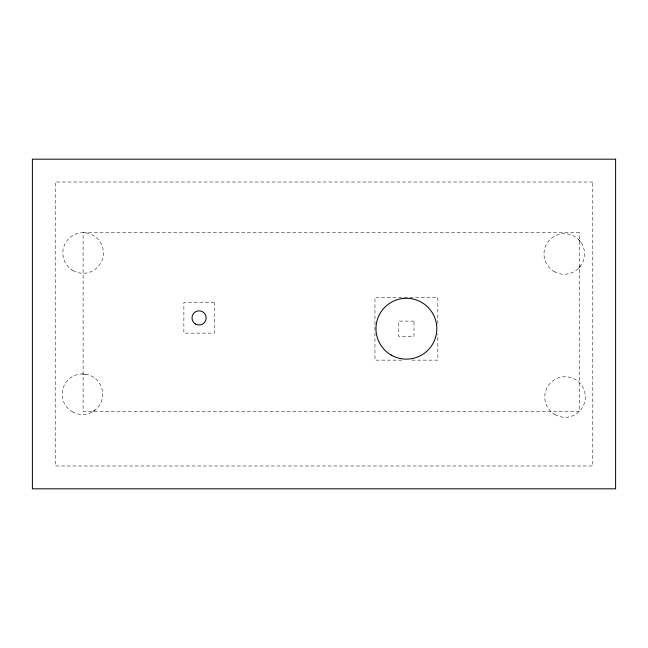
<?xml version="1.0" encoding="UTF-8"?>
<svg xmlns="http://www.w3.org/2000/svg" width="648" height="648" viewBox="0 0 648 648"><rect width="100%" height="100%" fill="white"/><g stroke="black" fill="none" stroke-linecap="round" stroke-linejoin="round"><path stroke-width="0.49" stroke-dasharray="3.24 2.43" d="M578.607 268.296L581.831 264.092M92.575 411.788L96.779 408.564M401.898 360.142L374.949 360.142L374.949 297.262L437.837 297.262L437.837 324.211M411.885 360.142L437.837 360.142L437.837 334.19M82.434 373.928L87.683 374.625M578.607 239.606L581.831 243.81M592.782 182.007L55.218 182.007L55.218 465.993L592.782 465.993L592.782 182.007M579.409 232.713L83.114 232.713L83.114 411.367L579.409 411.367L579.409 232.713M214.302 302.705L183.87 302.705L183.87 333.129L214.302 333.129L214.302 302.705M413.999 321.1L398.787 321.1L398.787 336.312L413.999 336.312L413.999 321.1M554.121 271.52A20.282 20.282 0 0 0 584.545 253.951A20.282 20.282 0 0 0 554.121 236.382A20.282 20.282 0 0 0 554.121 271.52M554.923 414.59A20.282 20.282 0 0 0 585.346 397.03A20.282 20.282 0 0 0 554.923 379.461A20.282 20.282 0 0 0 554.923 414.59M72.973 270.572A20.282 20.282 0 0 0 103.397 253.004A20.282 20.282 0 0 0 72.973 235.435A20.282 20.282 0 0 0 72.973 270.572M72.293 411.788A20.282 20.282 0 0 0 102.716 394.219A20.282 20.282 0 0 0 72.293 376.65A20.282 20.282 0 0 0 72.293 411.788"/><path stroke-width="0.97" d="M615.6 159.181L32.4 159.181L32.4 488.819L615.6 488.819L615.6 159.181M391.181 355.055A30.432 30.432 0 0 0 436.817 328.706A30.432 30.432 0 0 0 391.181 302.349A30.432 30.432 0 0 0 391.181 355.055M195.534 324.065A7.104 7.104 0 0 0 206.186 317.917A7.104 7.104 0 0 0 195.534 311.769A7.104 7.104 0 0 0 195.534 324.065"/></g></svg>
